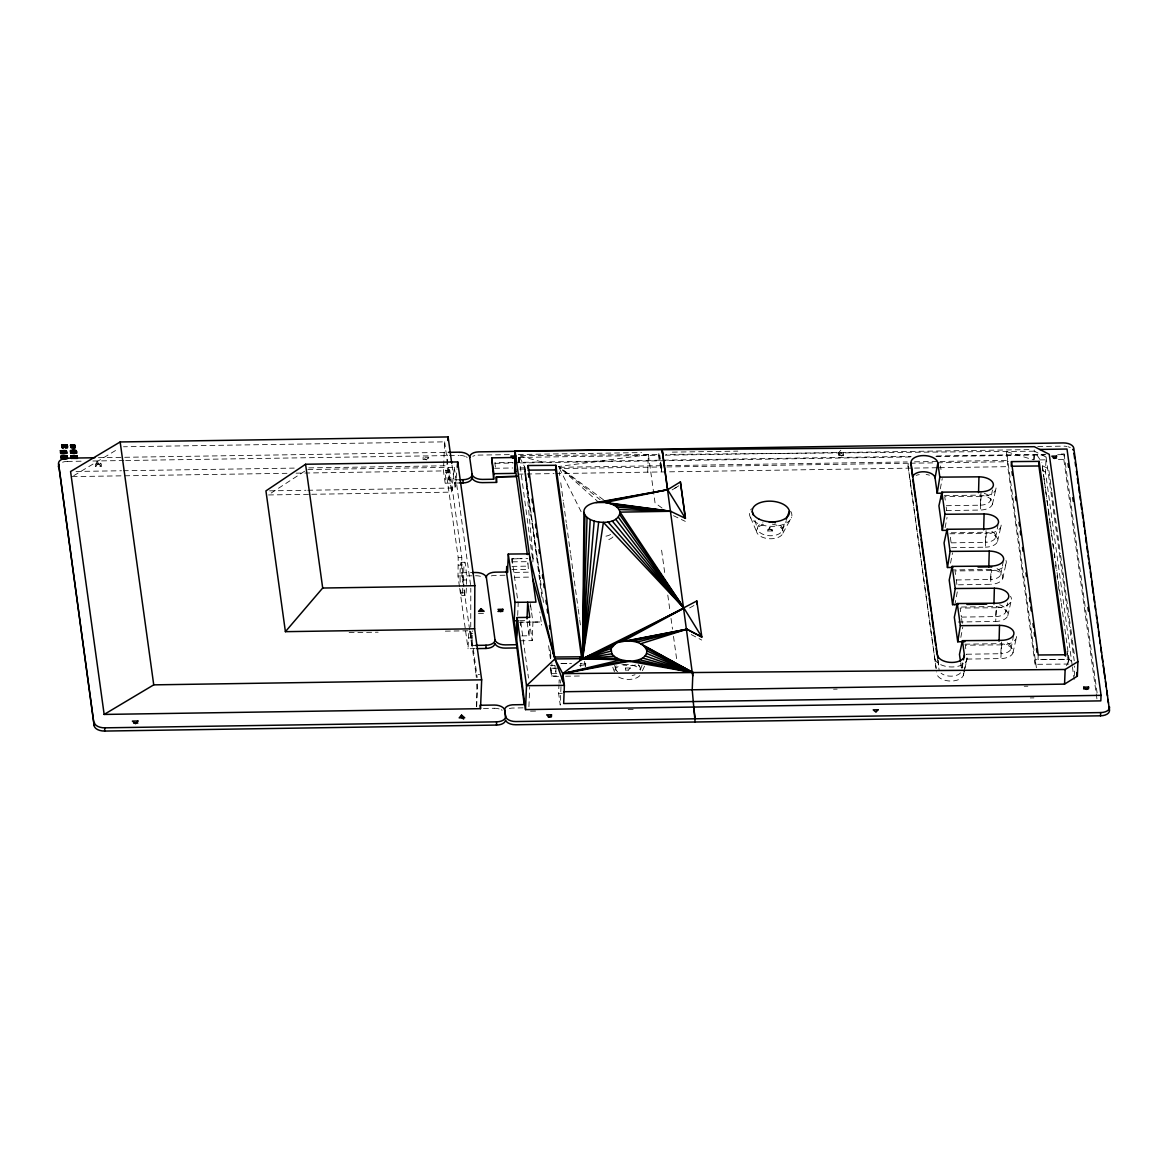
<?xml version="1.0" encoding="UTF-8"?>
<svg xmlns="http://www.w3.org/2000/svg" width="1168" height="1168" viewBox="0 0 1168 1168"><rect width="100%" height="100%" fill="white"/><g stroke="black" fill="none" stroke-linecap="round" stroke-linejoin="round"><path stroke-width="0.75" stroke-dasharray="5 3.75" d="M470.748 627.216L470.792 588.19M518.767 462.484L518.796 455.637L660.519 454.483M518.723 462.893L518.796 455.637L544.697 462.732M518.636 462.499L518.796 455.637L524.636 466.85L540.171 578.467M541.908 597.198L524.636 466.85L527.527 492.005M514.548 572.393L528.564 572.174L527.848 561.355M459.462 586.672L458.002 576.028L458.192 557.486L445.855 470.003L445.169 483.202L459.447 482.983M469.594 629.669L461.725 572.743L461.783 557.428L449.811 470.792L449.549 469.843L446.03 470.003M661.657 466.835L661.526 471.96L657.818 452.352M511.861 562.231L512.007 558.742L527.819 558.611M1034.118 459.564L1034.439 451.198L665.862 454.425M1072.166 665.015L1045.491 472.12L1046.075 457.068L1034.439 451.198L1041.841 462.411M1074.283 676.097L1074.662 666.052M62.605 462.207A9.724 5.402 2.3 0 1 67.35 461.404L67.481 458.177M95.688 466.368L95.776 464.061L98.185 461.345L101.324 463.973L101.222 466.295L95.688 466.368L98.083 463.652L98.185 461.345M423.152 457.257L423.064 459.506L428.598 459.418L428.685 457.17L423.152 457.257L426.291 459.9L428.685 457.17M445.169 483.202L443.46 470.908L444.628 441.854L123.501 446.775M459.579 479.756L448.892 479.917L446.935 465.769L447.373 454.965M448.892 479.917L449.549 469.843M465.258 456.425A9.724 5.402 2.3 0 0 459.214 455.403L459.345 452.177M464.499 592.848L460.907 592.789M475.186 648.634L468.047 648.736L468.485 637.903A16.659 1.372 89.1 0 1 469.259 630.837M475.347 645.408L471.784 645.451L472.076 637.845A16.659 1.372 89.1 0 1 472.85 630.778M476.398 706.742L476.851 693.807A16.659 1.372 89.1 0 0 476.69 683.105M476.675 706.465L477.697 681.046M499.116 708.932A9.724 5.402 2.3 0 0 494.166 708.275L494.298 705.049M518.519 462.367L518.796 455.637L532.9 561.633M517.701 615.463L518.183 603.593L512.007 558.742M520.636 625.537L520.767 622.15L541.237 621.989L541.66 625.084M521.789 635.888L529.046 635.757L529.732 618.69M530.214 606.922L530.345 603.549M532.885 561.91L533.031 558.523M528.914 706.684L529.717 686.886M520.023 640.809L532.199 640.633L532.944 622.121L531.528 611.988M558.508 676.33L551.398 676.447L551.953 663.643M555.997 668.87L555.851 672.374L554.961 665.877M560.99 686.623L560.246 705.092L558.625 693.339L558.961 684.901M559.034 683.207L559.165 679.834M579.591 665.497L584.131 664.957L584.277 661.511M580.686 666.797L580.832 663.322M647.685 472.179L648.386 454.673L558.508 466.514L600.25 503.744M843.544 452.483L843.427 455.257L841.135 456.06L838.639 455.33L838.741 452.556L840.814 450.206M1033.826 459.696L1034.22 449.957M1061.318 603.228L1069.056 659.205L1068.851 664.023L1035.111 664.329L1035.301 659.716L1069.056 659.205L1071.319 661.278M1096.927 698.844L1063.844 459.55L1064.063 454.016L1058.602 454.089M527.819 564.071L527.848 562.669M550.668 658.533L550.814 655.438M585.562 666.432L585.723 663.307L580.379 663.366L582.35 663.307M615.521 668.87L614.675 665.132M625.479 668.008L625.362 670.155L630.165 670.082L630.267 667.979L625.479 668.008L628.194 670.315L630.267 667.979M767.61 531.002L769.756 527.264L772.471 529.557L772.398 530.958L767.61 531.002L769.756 527.264M1038.221 654.985L1037.987 659.599L1065.654 659.38L1065.888 654.766M946.387 505.7L980.288 505.189L981.032 491.801M951.263 542.843L985.412 542.317L986.069 530.608M956.388 579.97L990.552 579.445L991.106 569.415M961.527 617.098L995.676 616.573L996.246 606.542M966.666 654.226L1000.815 653.715L1001.472 641.991M946.401 510.577L980.302 510.051L981.12 496.342A16.191 8.994 2.9 0 0 995.121 484.851M951.54 547.704L985.427 547.179L986.259 533.469A16.191 8.994 2.9 0 0 1000.261 521.994M958.461 584.803L990.566 584.307L991.398 570.597A16.191 8.994 2.9 0 0 1005.385 559.122M958.242 622.018L995.691 621.449L996.523 607.74A16.191 8.994 2.9 0 0 1010.524 596.249M966.943 659.088L1000.83 658.577L1001.662 644.867A16.191 8.994 2.9 0 0 1016.525 635.713M307.783 490.253L455.155 487.99L457.038 468.879M311.798 494.283L451.578 492.137L454.323 467.302L307.169 469.551L268.231 494.955L309.973 494.312M961.906 668.067L963.147 661.438M940.298 488.866L942.24 478.573M945.102 527.717L947.058 517.409M950.562 563.137L952.519 552.829M954.723 605.418L957.322 591.68M960.826 637.392L962.782 627.085M980.288 505.189A11.271 6.278 2.3 0 0 990.493 500.371L992.844 487.932M962.052 668.111L963.585 660.008M995.618 537.499L997.968 525.06M1000.757 574.627L1003.108 562.188M995.676 616.573A11.271 6.278 2.3 0 0 1005.882 611.755L1007.561 602.878M1011.021 648.882L1013.371 636.443M963.936 671.644L967.031 657.803L966.535 654.197M992.42 504.328L995.764 489.523M963.366 675.323L964.505 670.257M964.885 668.578L966.797 660.139M997.545 541.456L1000.903 526.651M1002.684 578.583L1006.042 563.779M1007.809 615.726L1011.167 600.921M1012.948 652.854L1016.306 638.049M1066.603 665.702L1069.056 659.205M642.064 665.307L640.268 670.009A12.498 6.95 2.9 0 0 638.297 664.738M782.414 528.71L785.582 520.826M782.239 530.506L786.371 520.636M642.385 670.724L644.605 666.096M782.925 533.163L791.539 517.409M73.774 475.668L118.596 448.673M689.587 607.959L695.296 604.747M511.993 558.873L521.57 558.713M98.462 457.695L446.585 452.366M67.35 461.404L83.76 461.156M92.871 461.01L123.852 460.542M125.677 460.513L459.214 455.403M509.292 454.629L478.5 455.097A9.724 5.402 2.3 0 0 476.018 455.33M518.344 454.498L641.524 452.6M672.359 452.133L737.811 451.125M1037.783 446.526L1063.23 446.147A9.724 5.402 2.3 0 1 1066.997 446.497M518.782 457.433L659.789 455.272L661.438 466.981L559.72 468.543M665.234 455.184L1032.468 449.563M95.776 464.061L101.324 463.973M838.639 455.33L843.427 455.257M512.956 462.455L494.823 462.732L495.553 468.032M514.781 462.426L911.142 456.352M936.619 455.958L1045.856 454.294M495.071 463.331L513.146 463.054M520.373 462.937L910.441 456.965M935.889 456.571L1044.966 454.907M1057.697 454.702L1064.968 454.6M76.037 471.449L121.487 470.762M123.297 470.733L294.205 468.105M308.761 467.886L446.935 465.769M494.604 468.266L512.737 467.988M519.994 467.872L525.439 467.799M559.895 467.273L665.132 465.652M666.957 465.623L907.273 461.944M914.559 461.827L938.225 461.477M940.036 461.448L1009.225 460.382M1040.177 459.915L1047.462 459.798M1058.383 459.623L1063.844 459.55M519.775 469.156L525.22 469.069M666.87 466.952L908.427 463.243M910.252 463.214L935.685 462.835M937.495 462.805L1008.334 461.71M446.22 470.85L449.811 470.792M72.226 476.602L286.963 473.303M296.059 473.171L443.46 470.908M445.607 472.354L449.198 472.31M518.052 474.135L554.055 473.595M555.866 473.566L937.597 467.726M939.422 467.711L1008.437 466.645M269.574 490.837L305.958 490.283M944.343 495.655L978.229 495.144A13.388 7.446 2.3 0 1 992.596 502.386A13.388 7.446 2.3 0 1 980.302 510.051M951.263 532.769L983.368 532.272A13.388 7.446 2.3 0 1 997.735 539.528A13.388 7.446 2.3 0 1 985.427 547.179M458.192 557.486L461.783 557.428M461.302 562.334L464.908 562.275M458.44 565.181L462.032 565.137M511.978 566.378L527.746 566.144M511.934 569.604L527.702 569.371M461.725 572.743L472.412 572.583M458.002 576.028L475.843 575.751A9.724 5.402 2.3 0 1 482.91 577.226M505.029 575.24L495.159 575.386A9.709 5.402 2.3 0 0 490.414 576.189M951.044 569.984L988.508 569.4A13.388 7.446 2.3 0 1 1002.874 576.656A13.388 7.446 2.3 0 1 990.566 584.307M514.752 577.328L530.535 577.08M462.849 579.985L466.455 579.941L466.368 575.678A16.659 1.372 89.1 0 0 464.382 563.122A16.659 1.372 89.1 0 0 463.944 586.248M461.623 595.578L465.229 595.519M478.486 613.434L484.034 613.346M961.527 607.024L993.632 606.528A13.388 7.446 2.3 0 1 1007.999 613.784A13.388 7.446 2.3 0 1 995.691 621.449M519.687 620.69L526.943 620.573L529.046 635.757M519.161 622.208L529.6 622.062L532.199 640.633M532.944 622.121L541.237 621.989L539.82 611.857M349.115 632.618L378.155 632.18M445.329 631.143L470.748 630.764L477.201 677.455M469.799 630.851A16.659 1.372 89.1 0 1 470.324 633.348L473.916 633.29M468.485 637.903L472.076 637.845M964.87 644.181L998.771 643.67A13.388 7.446 2.3 0 1 1013.138 650.912A13.388 7.446 2.3 0 1 1000.83 658.577M561.487 663.526L568.524 663.424L561.487 663.468M550.376 665.483L554.975 665.41M558.844 668.111L550.259 668.242L551.398 676.447M470.324 633.348L476.033 674.593L479.625 674.535M556.844 673.6L551.515 673.673L550.61 667.118M551.413 675.98L558.523 675.878M565.619 676.228L581.606 675.98M558.625 693.339L562.231 693.281M833.529 689.178L837.149 689.12M1024.234 686.244L1027.869 686.2M1030.278 697.938L1033.928 697.88M483.464 708.436L494.166 708.275M523.06 707.852L512.197 708.056A9.724 5.402 2.3 0 0 507.715 709.195M530.535 711.122L537.776 711.02M628.165 709.633L633.596 709.545M560.83 663.555L571.502 663.453M981.12 496.342L944.751 496.663L945.233 500.123M767.668 529.6L772.471 529.557M949.876 533.791L986.259 533.469M512.431 561.823L528.067 561.677M991.398 570.597L955.015 570.933L955.979 577.853M996.523 607.74L960.154 608.061L961.352 616.704M1001.662 644.867L965.279 645.189L966.286 652.401M551.734 668.257L555.282 668.227M1036.396 667.789L1006.509 451.636L1033.432 459.842M673.454 515.687L685.309 521.381M1042.703 465.842L1048.66 468.85M1042.586 470.66L1045.491 472.12M691.266 634.574L701.72 640.049M662.066 508.08L655.058 502.926L648.386 454.673M603.52 499.831L558.508 466.514L600.104 499.67M98.083 463.652L101.222 466.295M769.683 528.651L772.398 530.958M559.297 468.105L581.503 512.46M750.674 517.745L757.273 533.367M612.777 667.22L614.529 672.111M754.893 520.286L757.521 528.914M524.52 471.463L540.142 578.335M908.324 463.871A16.264 9.037 2.9 0 0 908.091 466.222L936.634 671.994M908.091 466.222L936.123 668.549M530.579 605.243L531.294 610.295M1064.063 454.016L1097.146 693.31M1048.922 470.66L1051.653 490.487M1051.901 492.283L1058.88 542.755M1059.128 544.565L1060.383 553.574M1060.632 555.384L1069.1 616.675M1069.348 618.471L1070.603 627.493M1070.852 629.289L1072.093 638.312M1072.341 640.108L1074.589 656.328M1046.075 457.068L1074.239 660.781M1072.414 666.811L1074.151 679.44M1042.338 466.017L1056.821 570.729M1057.069 572.539L1061.055 601.418M1067.362 653.189L1068.603 662.227L1067.172 651.423M1006.509 451.636L1007.896 467.536L1035.111 664.329M940.503 465.959L940.999 469.565M946.182 507.043L946.664 510.504M950.358 537.251L951.073 542.448M956.212 579.576L956.928 584.774M961.585 618.441L962.301 623.624M962.082 662.723L962.812 668.052M960.651 662.884L961.352 668.008M937.641 659.307L939.13 670.067M661.409 467.039L657.949 449.125M661.599 550.201L665.074 575.328M667.789 595.081L670.023 611.229M671.016 618.412L672.505 629.172M673.498 636.356L676.725 659.686M559.253 471.93L559.764 475.537M560.757 482.764L563.253 500.824M563.502 502.62L566.246 522.476M566.495 524.286L570.495 553.179M570.743 554.975L577.985 607.345M578.233 609.141L579.474 618.164M579.722 619.974L580.481 625.391M584.569 661.424L585.256 666.344M560.071 679.805L560.538 683.163M540.404 580.146L543.631 603.447M550.07 650.065L551.267 658.723M548.61 645.7L550.347 658.27M520.767 622.15L528.505 678.053M454.323 467.302L470.543 584.613M451.987 465.098L455.155 487.99M444.628 441.854L451.578 492.137M469.843 631.435L471.784 645.451M459.71 588.438L465.36 629.231M465.594 630.997L468.047 648.736M1042.323 466.003L1043.769 476.807M1044.017 478.603L1045.214 487.611M1045.462 489.407L1046.659 498.415M1046.908 500.211L1048.105 509.219M1048.353 511.015L1049.565 520.008M1049.798 521.819L1051.01 530.812M1051.244 532.608L1051.726 536.214M1052.689 543.412L1053.171 547.018M1054.149 554.216L1054.631 557.822M1055.595 565.02L1056.076 568.612M1057.04 575.824L1057.522 579.416M1058.485 586.613L1058.967 590.22M476.033 674.593L476.34 677.469M938.05 660.051L938.955 668.403M524.636 466.85L533.455 561.618M519.001 462.674L518.796 455.637L518.942 462.353M639.83 675.615A13.33 7.402 2.9 0 1 616.821 675.805M614.718 670.184A13.33 7.402 2.9 0 1 620.281 665.629M623.391 664.855A13.33 7.402 2.9 0 1 640.371 669.965M617.697 671.877A12.498 6.95 2.9 0 1 615.726 666.607M472.763 456.308A9.724 5.402 2.3 0 1 474.85 455.578M635.596 665.088A20.688 11.49 2.9 0 1 619.799 664.066M612.952 536.9A13.33 7.402 2.9 0 1 605.374 540.434M610.616 534.448A12.498 6.95 2.9 0 1 605.287 536.302M635.042 674.739A12.498 6.95 2.9 0 1 632.136 675.469M616.208 670.666A12.498 6.95 2.9 0 1 616.719 665.38M638.283 665.191A12.498 6.95 2.9 0 1 640.254 670.476M772.282 524.14A13.33 7.402 2.9 0 1 781.304 535.513A13.33 7.402 2.9 0 1 759.55 535.689A13.33 7.402 2.9 0 1 765.405 524.198M790.692 511.292A21.243 11.797 2.9 0 1 769.537 526.272A21.243 11.797 2.9 0 1 751.535 508.752M984.274 493.378A11.271 6.278 2.3 0 1 990.493 500.371M967.031 657.803A16.264 9.037 2.9 0 1 952.081 666.986A16.264 9.037 2.9 0 1 934.619 658.066M780.268 525.235A12.498 6.95 2.9 0 1 777.027 534.783A12.498 6.95 2.9 0 1 759.667 532.374A12.498 6.95 2.9 0 1 762.908 522.826M1068.18 446.789A9.724 5.402 2.3 0 1 1070.311 447.621M991.88 531.469A11.271 6.278 2.3 0 1 995.253 538.287A11.271 6.278 2.3 0 1 985.412 542.317M999.677 604.776A11.271 6.278 2.3 0 1 1005.882 611.755M997.005 568.612A11.271 6.278 2.3 0 1 1000.392 575.415A11.271 6.278 2.3 0 1 990.552 579.445M1007.283 642.867A11.271 6.278 2.3 0 1 1010.656 649.671A11.271 6.278 2.3 0 1 1000.815 653.715M960.519 672.885A11.271 6.278 2.3 0 1 941.072 673.191M910.354 481.946A13.388 7.446 2.3 0 1 910.544 480.004M916.135 475.391A13.388 7.446 2.3 0 1 919.245 474.602M926.151 474.485A13.388 7.446 2.3 0 1 929.465 475.186M963.556 673.381A13.388 7.446 2.3 0 1 951.248 681.046A13.388 7.446 2.3 0 1 936.882 673.79M466.353 588.19A16.659 1.372 89.1 0 1 464.192 589.869M466.455 580.029A16.659 1.372 89.1 0 1 466.455 584.292M462.747 588.234A16.659 1.372 89.1 0 1 460.601 589.913M460.163 582.175A16.659 1.372 89.1 0 1 460.951 562.611A16.659 1.372 89.1 0 1 462.762 575.736L462.864 580.087A16.659 1.372 89.1 0 1 462.849 584.35M466.28 456.878A9.724 5.402 2.3 0 1 467.185 457.403M501.233 709.75A9.724 5.402 2.3 0 1 502.152 710.275M661.73 466.718L661.526 471.96L661.745 466.718M840.726 452.527L838.653 454.878L843.442 454.805L840.726 452.527M678.856 485.757L671.761 490.122L678.856 485.757"/><path stroke-width="1.5" d="M66.007 451.052L66.299 452.848L62.386 452.95L62.094 450.76C56.721 452.717 67.656 447.797 66.488 453.082M62.532 447.534L62.035 445.008L63.51 444.993C64.605 451.242 62.882 441.796 63.802 446.468M67.058 445.811C68.226 444.336 63.481 445.461 66.868 444.993C63.203 445.271 69.116 444.293 67.306 447.359M71.701 457.506L71.482 455.841L72.781 455.827L72.387 457.768L72.489 456.411L70.985 455.856L76.957 455.783L77.38 458.396L71.423 458.367L72.328 456.513L73.131 457.374L71.54 458.382L71.438 457.491M474.617 628.778L474.836 585.694L457.725 461.929L305.578 464.251L265.939 490.896L285.401 631.669L474.617 628.778L481.669 679.834L480.515 708.669L104.156 714.436L70.576 471.536L120.158 441.957L448.089 436.934L451.739 463.346M60.765 453.461L66.605 453.345L60.736 453.286L60.751 450.717L62.225 450.717L62.517 453.126M70.941 447.256L70.503 445.11L74.664 445.096L70.503 445.11M76.635 455.754L71.438 455.797L71.89 458.338L71.613 457.082M62.123 445.402L63.641 445.227L63.656 447.475M61.67 445.052L63.656 445.037L63.51 446.03L62.021 445.096L62.736 447.373L63.51 445.227M67.306 446.191L66.999 444.95L67.335 447.665L65.642 447.548L67.175 445.315L65.174 444.993L67.029 446.424M70.708 450.658C83.381 456.498 72.314 445.023 71.073 452.615M72.168 456.338L72.139 458.017L71.35 457.739M562.465 680.871L562.742 673.615L582.584 658.694L583.942 512.431A18.133 10.074 2.9 0 1 595.972 502.561L667.629 489.728L680.404 481.888L685.412 518.358L670.607 511.277L605.331 502.488L595.972 502.561M62.094 450.76L60.882 451.14M66.941 445.475L65.496 445.008L65.992 447.534L66.868 445.037M71.671 456.907L71.569 456.206M62.079 445.198C61.583 445.534 62.649 447.446 63.802 447.578L62.138 447.592L62.167 445.154M65.32 445.242C66.459 449.943 65.174 445.125 67.058 445.344L66.386 445.461M76.051 450.746L70.752 450.614L70.941 451.68L70.722 450.571L70.825 453.155L76.314 452.702L75.628 450.571M72.781 455.827C71.248 459.009 73.759 457.535 72.562 457.695L73.161 457.579M1039.739 449.446L1066.997 449.038L1101.059 695.34L1100.825 700.873L525.512 709.618L526.52 685.674L554.917 658.913L582.584 658.694L584.905 515.044L583.942 512.431M71.438 455.797L71.584 458.396M515.176 457.491L491.67 457.856L493.86 473.697L514.898 473.376L515.059 450.906L1034.352 446.702L1049.244 454.323L1077.918 661.628L1077.334 676.17L1064.559 684.112L563.706 691.748M65.525 451.155L65.087 452.98L64.722 450.804L65.247 452.761M66.182 456.732C64.006 453.943 66.751 461.886 65.642 456.265M74.051 447.037C74.299 448.016 72.62 443.022 73.496 446.512M75.117 451.768C75.905 452.381 75.161 450.279 75.657 452.512M76.183 456.951C76.11 459.272 75.54 454.221 76.431 457.593M75.92 457.929C75.029 452.41 75.803 460.557 76.373 457.228M61.247 456.016C64.649 457.549 60.824 460.119 62.43 456.498C61.539 453.286 61.773 460.747 62.211 456.498C65.437 455.9 71.89 455.754 61.116 455.987M65.598 452.629L65.685 452.264M66.357 457.009L66.342 458.031L66.153 456.221M73.088 445.417L73.453 446.658M76.373 457.856L75.424 456.075M978.55 492.633L978.959 476.836L939.817 477.143L937.203 493.261L942.591 493.173M983.675 529.761L984.098 513.964L944.941 514.27L942.328 530.389L947.73 530.316M978.025 567.049L988.814 566.889L989.238 551.106L950.08 551.398L947.467 567.517L952.854 567.444M993.939 604.017L994.362 588.234L955.22 588.526L952.592 604.659L957.994 604.571M999.078 641.144L999.501 625.362L960.344 625.668L957.731 641.787L964.929 641.67M70.781 445.826C68.97 445.49 76.825 443.212 75.015 447.709C64.138 446.541 78.198 449.534 74.387 445.388M62.97 445.957L62.751 447.183L62.853 445.519M67.35 446.483L66.211 447.037L67.175 445.315M71.379 451.213L72.518 453.286L72.153 450.556C69.511 450.293 74.372 452.775 71.058 453.228M73 456.425C70.62 457.257 74.372 459.681 72.197 456.484L72.737 457.841M695.106 722.014L692.215 689.821L692.901 672.549L621.055 659.818L582.584 658.694L587.051 517.468L584.905 515.044M67.102 458.206C63.933 451.301 71.978 462.47 61.641 457.9M66.386 455.958L66.678 458.236L66.401 456.075M73.993 445.125L74.299 447.169M71.803 457.885C80.782 458.878 75.073 457.126 76.752 456.002M1064.559 684.112L1065.143 669.483L1077.918 661.628M61.247 453.242L60.663 452.688M61.378 457.885C62.765 458.323 60.736 453.345 61.846 458.236L94.827 457.754M62.181 447.607L62.021 446.191M62.211 447.373C66.284 446.483 60.707 447.928 62.459 445.417M63.51 444.993L63.714 445.928M70.839 450.979L70.62 453.257M71.569 456.878L71.482 455.987M76.986 457.885L76.679 455.9M448.395 452.337L459.345 452.177A9.724 5.402 2.3 0 1 469.77 457.433A9.724 5.402 2.3 0 1 478.632 451.87L1063.362 442.92A9.724 5.402 2.3 0 1 1073.801 448.176L1109.454 710.246A9.724 5.402 2.3 0 1 1100.519 715.809L515.774 724.759A9.724 5.402 2.3 0 1 505.525 720.203A9.724 5.402 2.3 0 1 496.488 725.065L104.638 731.066A9.724 5.402 2.3 0 1 94.199 725.795L58.546 463.74A9.724 5.402 2.3 0 1 67.481 458.177M60.853 453.315L60.692 451.753L61.247 453.067M61.437 452.804L61.656 451.257M62.809 455.987L61.597 456.367M62.225 446.088L62.138 446.964L61.758 446.278M62.955 455.943L61.568 456.352M63.364 445.242L62.473 445.212M65.028 451.14L65.525 451.724L64.941 450.79M65.16 452.834L65.423 451.228M65.773 458.236L65.554 456.016M66.401 458.017L66.255 456.381M66.342 450.731L66.693 453.315M67.145 447.417L65.977 447.198L65.627 445.11L66.24 447.125L65.437 446.891M67.321 447.475L66.999 445.972M70.679 451.841L71.219 452.921M70.722 453.315L76.577 453.184L76.241 450.556L70.357 450.614L70.825 453.111M71.204 455.87L76.927 455.71M72.241 450.994C68.138 449.446 72.445 455.943 76.212 452.761M74.27 445.081L73.292 447.169M73.307 447.402L73.774 445.388M73.803 446.366L73.861 445.534M74.007 445.461L74.562 447.475L74.387 445.183M74.927 447.767L70.854 447.344M76.577 453.213L70.708 453.14M94.199 725.795L58.546 463.74M104.638 731.066L104.77 727.839A9.724 5.402 2.3 0 1 94.331 722.569M447.943 440.54L448.089 436.934M459.447 482.983L463.01 482.924L463.141 479.698A9.724 5.402 2.3 0 0 472.076 474.135L469.697 457.433M461.579 715.152L459.185 717.867L464.718 717.794L461.579 715.152L461.491 717.298L463.594 719.065M480.895 610.718L480.968 608.659L484.107 611.287L478.573 611.375L480.968 608.659M491.67 457.856L493.641 479.23L482.428 479.406A9.724 5.402 2.3 0 1 472.003 474.135M476.982 648.605L485.903 648.459L486.034 645.232A9.724 5.402 2.3 0 0 494.969 639.67A9.724 5.417 2.3 0 0 505.335 644.882L516.548 644.707L524.184 704.304M493.641 479.23L493.86 473.697M463.01 482.924A9.724 5.402 2.3 0 0 471.945 477.362A9.724 5.402 2.3 0 0 482.296 482.632L496.561 482.413L496.78 476.88L517.672 476.223M496.488 725.065L496.619 721.839A9.724 5.402 2.3 0 0 505.554 716.261A9.724 5.417 2.1 0 0 515.906 721.547L1100.65 712.582A9.724 5.402 2.3 0 0 1109.585 707.02M502.809 609.273L500.736 611.623L498.021 609.346L502.809 609.273L502.736 611.346L497.933 611.419M516.548 644.707L506.489 571.999L506.708 566.465L507.54 572.495L508.284 554.055L529.294 553.851M514.65 471.492L515.059 450.906L514.898 473.376L515.059 450.906L535.966 602.133L514.971 602.323L508.284 554.055M517.526 620.617L516.752 639.027L514.227 620.777L514.971 602.323M516.344 635.991L517.088 617.522L529.79 617.376L527.688 602.206L527.016 618.894M551.486 714.787L549.413 717.152L546.697 714.86L551.486 714.787L551.398 716.904L548.201 716.962M579.81 659.818L579.927 656.825L555.311 657.015M1083.787 687.149L1083.714 688.959L1088.518 688.886L1088.591 687.076L1083.787 687.149L1086.517 689.427L1088.591 687.076M1100.519 715.809L1100.65 712.582M63.262 458.469L63.116 457.184M62.473 445.169L62.941 445.534C64.59 446.03 61.466 444.964 62.722 447.081C64.517 444.453 62.094 446.045 63.671 446.234M65.802 446.702L65.627 447.49L67.248 446.994M71.438 451.242L71.394 452.644L72.124 451.096M63.817 447.578L62.021 447.578M62.4 447.183C64.459 447.651 63.452 444.701 61.583 445.066M65.525 446.205L65.685 446.614M66.299 452.804L65.685 450.848C68.795 454.075 59.787 454.746 60.692 451.753M528.024 468.602L528.184 465.521L555.851 465.302L582.584 658.694L617.098 658.241L621.055 659.818L562.742 673.615L554.917 658.913L532.769 578.978M581.854 659.701L555.618 469.916L555.851 465.302M1011.473 461.608L1038.221 654.985L1065.888 654.766L1039.14 461.375L1011.473 461.608L1011.254 466.222L1038.907 465.988L1065.143 655.759M1038.907 465.988L1039.14 461.375M65.642 452.118L65.174 452.629M65.466 451.593L65.014 450.877M67.175 446.191C67.072 448.629 65.145 444.176 67.35 446.497M73.263 447.198L73.292 445.548M76.241 456.206L75.716 456.075M76.387 457.316L76.241 456.469M617.098 658.241L613.945 656.168L582.584 658.694L590.22 519.541L587.051 517.468M692.712 675.965L662.11 449.753L662.811 455.126M75.584 452.644L74.942 450.687L75.467 451.388M515.176 473.376L515.365 468.835L527.323 554.552M75.482 451.213L75.584 452.469M941.466 498.97L941.89 492.151L981.032 491.801A13.432 7.461 2.9 0 0 993.355 484.209A13.432 7.461 2.9 0 0 978.959 476.836M67.218 446.789C66.007 448.001 65.758 443.986 67.218 446.526L66.211 447.037L66.284 445.636L67.218 446.526L66.591 445.65M71.584 451.344C71.686 455.345 71.117 449.008 72.416 452.147C70.839 453.637 71.394 449.49 72.416 452.147L71.686 452.6M613.945 656.168L611.813 653.759L582.584 658.694L594.176 521.103L590.22 519.541M61.408 456.98L61.612 458.557L63.174 457.52C61.495 454.542 64.196 459.17 61.977 458.294M67.321 447.169L66.007 447.183M72.066 452.629L71.204 452.79L71.993 452.644M72.182 456.527L73.131 457.374L72.839 456.323M594.176 521.103C602.776 523.468 618.529 523.41 620.062 512.139C618.383 505.773 611.112 503.496 605.331 502.488L667.629 489.728L685.412 518.358L680.36 481.902M611.813 653.759L611.083 648.532L615.127 643.977L696.814 600.965L701.837 637.042L686.915 629.231L618.646 642.342M1101.059 695.34L563.662 703.53L564.378 685.353L562.742 673.615L630.267 661.088C636.691 660.913 646.722 658.869 646.911 650.853C643.612 641.524 631.362 640.283 622.851 641.29L684.01 608.178L701.837 637.042L686.915 629.231L627.479 640.911M457.199 467.142L457.725 461.929M72.285 456.513L72.401 457.768M610.835 651.145L582.584 658.694L598.673 522.081M62.722 447.081L63.817 447.227C62.094 447.797 62.809 444.249 63.729 446.585L63.598 445.607M612.558 646.079L582.584 658.694L603.403 522.388L684.01 608.178L582.584 658.694L611.083 648.532M65.875 458.06L65.802 456.6M937.203 493.261L935.072 477.887L937.86 462.981A13.476 7.49 2.9 0 0 923.392 455.578A13.476 7.49 2.9 0 0 910.996 463.2L912.427 476.559M963.454 659.789L964.374 654.825L962.417 640.663L1001.56 640.327A13.432 7.461 2.9 0 0 1013.897 632.735A13.432 7.461 2.9 0 0 999.501 625.362M74.986 451.359L74.986 450.848M984.098 513.964A13.432 7.461 2.9 0 1 998.494 521.337A13.432 7.461 2.9 0 1 986.172 528.929L947.029 529.279L944.065 542.945L947.467 567.517M989.238 551.106A13.432 7.461 2.9 0 1 1003.633 558.465A13.432 7.461 2.9 0 1 991.296 566.057L952.154 566.407L949.204 580.087L952.592 604.659M994.362 588.234A13.432 7.461 2.9 0 1 1008.758 595.607A13.432 7.461 2.9 0 1 996.435 603.199L957.293 603.535L954.329 617.215L957.731 641.787M962.417 640.663L959.468 654.343L960.417 661.176M73.438 446.468L73.365 445.577M786.225 519.249L789.393 511.365M285.401 631.669L322.689 588.03L305.578 464.251M60.386 450.76L66.269 450.702L60.298 450.79M61.743 451.461L61.189 450.877M63.116 458.177L61.919 458.192L63.262 458.163L62.459 456.484L62.181 458.119L62.415 456.892M72.547 458.075L71.847 457.871M104.156 714.436L153.738 684.857L481.669 679.834M62.327 456.703L63.174 457.52C61.612 456.644 61.875 457.593 63.174 457.52L62.152 458.031L61.919 456.104M71.701 451.315L72.416 452.147M62.181 456.513L62.999 456.338M62.357 456.703L63.174 457.52M582.584 658.694L615.127 643.977M632.195 641.217L686.915 629.231L640.648 643.758L692.931 672.549L634.896 660.708M636.691 642.196L686.915 629.231M74.898 450.819L75.015 452.863L75.54 452.089M63.218 446.921L63.89 447.11M625.552 660.781L562.742 673.615L1065.143 669.483M61.948 458.177L62.619 458.236M600.6 502.182L667.629 489.728L662.139 449.753M62.853 445.884L63.729 446.585M64.809 450.775L65.014 452.863M65.656 445.358L65.437 447.636M72.27 451.169L71.16 450.731L71.423 452.746M609.827 503.466L670.607 511.277L620.062 512.139L684.01 608.178L608.032 522.008M65.204 445.271L67.145 445.183M65.904 447.242L67.437 447.359L67.145 444.993M65.525 447.519L67.437 447.417M61.145 456.265L66.999 455.987M61.466 458.513L67.335 458.396L66.999 455.929L67.423 458.542M512.431 457.987L515.628 457.944M1053.375 458.133L1056.573 458.075M496.78 476.88L515.979 476.588M459.579 479.756L463.141 479.698M472.412 572.583L475.975 572.524A9.724 5.402 2.3 0 1 486.414 577.795L494.969 639.67M506.489 571.999L495.29 572.159A9.709 5.402 2.3 0 0 486.341 577.722M322.689 588.03L474.836 585.694M966.987 604.44L986.756 604.133M514.227 620.777L517.862 620.719M475.347 645.408L486.034 645.232M516.417 647.948L505.204 648.109A9.724 5.402 2.3 0 1 494.955 643.539M525.512 709.618L524.812 704.581L512.329 704.815A9.724 5.402 2.3 0 0 504.634 709.604L505.554 716.261L504.722 710.319A9.724 5.402 2.3 0 0 494.298 705.049L480.048 705.268L480.515 708.669M133.692 723.138L137.839 723.08M104.77 727.839L496.619 721.839M514.986 471.288L516.125 471.273M527.951 470.135L555.618 469.916M62.503 447.359L63.671 447.242M62.386 452.95L61.101 453.403L60.751 450.877M619.084 509.525L670.607 511.277L613.784 505.043M616.952 507.102L670.607 511.277M639.1 659.657L692.931 672.549L643.802 645.831M642.619 658.022L692.931 672.549L645.933 648.24M645.189 655.92L692.931 672.549L646.911 650.853M646.663 653.467L692.931 672.549M71.876 455.958L72.139 458.046M612.236 520.957L684.01 608.178L619.814 514.752M615.77 519.322L684.01 608.178L618.339 517.205M529.717 556.975L554.917 658.913L564.378 685.353L526.52 685.674L517.088 617.522M752.28 511.672L753.331 515.117M74.679 450.877L74.913 452.644M75.643 457.871L75.38 455.943M1073.918 453.213L1074.662 458.601M1075.159 462.192L1075.655 465.784M1076.4 471.186L1076.896 474.777M1077.392 478.369L1078.152 483.771M1078.648 487.363L1079.393 492.75M1079.889 496.342L1080.385 499.948M1080.882 503.539L1081.626 508.927M1082.123 512.518L1082.867 517.92M1083.364 521.512L1084.108 526.899M1084.605 530.491L1085.101 534.097M1085.598 537.689L1086.342 543.076M1086.839 546.668L1087.583 552.07M1088.08 555.661L1088.576 559.253M1089.072 562.845L1089.817 568.247M1090.328 571.838L1091.073 577.226M1091.569 580.832L1093.306 593.402M1093.803 597.009L1094.547 602.396M1095.044 605.988L1095.54 609.579M1096.285 614.981L1096.781 618.573M1097.278 622.164L1098.022 627.552M1098.519 631.158L1099.263 636.545M1099.76 640.137L1100.256 643.729M1100.752 647.335L1101.497 652.722M1101.993 656.314L1102.753 661.716M1103.249 665.307L1104.986 677.893M1105.483 681.484L1106.227 686.872M1106.724 690.463L1107.468 695.865M1107.965 699.457L1108.461 703.048M1108.958 706.64L1109.454 710.246M1068.019 463.565L1068.516 467.156M1072.75 497.714L1073.246 501.306M1087.904 607.389L1088.401 610.981M1076.823 672.564L1077.334 676.17M1011.999 471.638L1012.495 475.259M1015.503 496.94L1015.999 500.561M1018.992 522.242L1019.489 525.863M1020.248 531.279L1020.744 534.9M1022.496 547.544L1022.993 551.165M1025.986 572.846L1026.497 576.466M1029.49 598.147L1029.986 601.768M1030.731 607.185L1031.242 610.806M1032.994 623.464L1033.49 627.07M1034.235 632.487L1034.731 636.107M1036.483 648.766L1036.98 652.372M937.86 462.981L939.817 477.143M944.941 514.27L941.89 492.151L938.926 505.802L942.328 530.389M947.029 529.279L950.08 551.398M952.154 566.407L955.22 588.526M957.293 603.535L960.344 625.668M910.996 463.2L937.875 658.387M912.85 480.019L915.829 501.539M916.325 505.116L917.07 510.504M917.566 514.081L919.304 526.637M919.8 530.214L920.545 535.601M921.041 539.178L924.005 560.698M924.501 564.29L925.246 569.663M925.742 573.254L926.239 576.831M926.735 580.423L928.721 594.76M929.217 598.352L930.954 610.908M931.451 614.485L933.422 628.837M933.918 632.414L935.656 644.97M936.152 648.547L936.897 653.934M579.927 656.825L580.379 660.066M528.184 465.521L554.917 658.913M528.447 473.755L528.943 477.362M531.951 499.057L532.447 502.663M533.192 508.095L533.703 511.701M535.44 524.359L535.951 527.98M536.696 533.396L537.192 537.017M538.944 549.661L539.441 553.282M542.448 574.963L542.945 578.583M543.689 584L544.186 587.621M545.938 600.264L546.434 603.885M547.193 609.302L547.69 612.923M549.442 625.566L549.938 629.187M551.938 643.641L552.435 647.262M552.931 650.868L553.442 654.489M495.816 477.113L496.561 482.413M120.158 441.957L153.738 684.857M76.358 455.797L76.665 458.002M74.591 445.11L74.898 447.636M65.948 445.096L66.226 447.315M66.269 450.702L66.576 453.242M60.473 451.987L60.663 453.403M61.189 457.214L61.378 458.63M515.176 466.631L515.599 469.77M693.646 707.107L695.237 718.787M696.814 600.965L697.252 604.528M516.723 639.714L524.812 704.581M623.843 661.614A12.498 6.95 2.9 0 1 630.297 661.555M768.997 521.848A12.498 6.95 2.9 0 1 775.348 522.724M912.763 476.588A11.271 6.278 2.3 0 1 924.443 471.799A11.271 6.278 2.3 0 1 935.072 477.887M964.374 654.825A13.476 7.49 2.9 0 1 951.993 662.446A13.476 7.49 2.9 0 1 937.524 655.044M1072.647 449.344A9.724 5.402 2.3 0 1 1073.144 450.016M988.814 566.889A11.271 6.278 2.3 0 1 991.749 567.064M58.415 466.966A9.724 5.402 2.3 0 1 58.867 464.879M494.852 643.612A9.724 5.402 2.3 0 1 485.903 648.459M72.518 456.469L73.131 457.374L72.474 456.454M137.926 721.006L135.532 723.722L132.393 721.094L137.926 721.006M515.701 455.958L513.628 458.309L510.912 456.031L515.701 455.958M1056.646 456.089L1054.573 458.455L1051.857 456.162L1056.646 456.089M878.029 709.779L875.956 712.144L873.241 709.852L878.029 709.779M758.733 518.957A18.63 10.351 2.9 0 0 789.13 514.051A18.63 10.351 2.9 0 0 764.646 501.539A18.63 10.351 2.9 0 0 758.733 518.957"/></g></svg>
